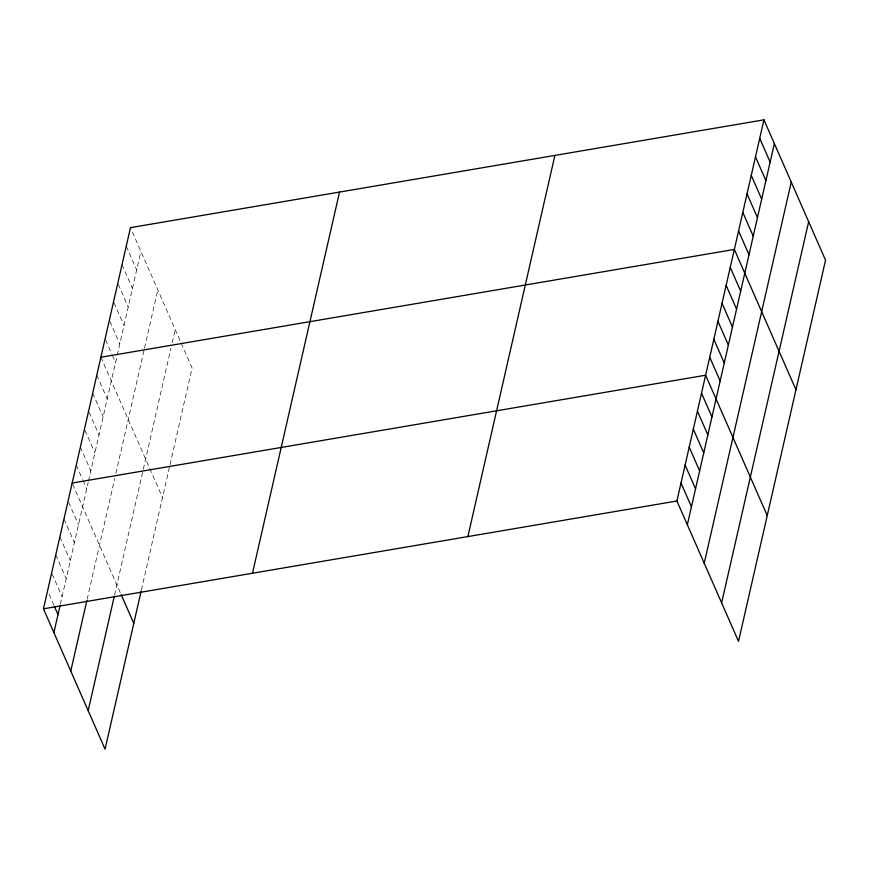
<?xml version="1.0" encoding="UTF-8"?>
<svg xmlns="http://www.w3.org/2000/svg" width="869" height="869" viewBox="0 0 869 869"><rect width="100%" height="100%" fill="white"/><g stroke="black" fill="none" stroke-linecap="round" stroke-linejoin="round"><path stroke-width="0.65" stroke-dasharray="4.34 3.26" d="M60.33 604.335L88.171 482.404M88.464 481.122L140.908 251.402M87.182 599.175L114.73 478.526M115.903 473.388L144.211 349.392M144.515 348.067L157.8 289.877M114.545 595.178L170.976 348.034M172.181 342.744L175.201 329.525M141.397 590.008L169.748 465.86M170.052 464.535L192.092 368L130.48 227.645M126.255 246.155L136.683 269.922M122.029 264.676L132.457 288.432M118.325 284.369L128.232 306.942M114.1 302.89L124.006 325.462M109.863 321.4L119.781 343.972M105.638 339.92L111.895 354.172M112.416 355.356L115.544 362.492M100.891 357.246L162.503 497.589M96.785 375.212L107.224 398.969M92.69 393.179L103.118 416.946M89.105 412.341L99.012 434.913M84.999 430.307L94.906 452.879M80.372 447.09L90.81 470.846M76.276 465.056L82.533 479.319M83.055 480.503L86.704 488.823M72.692 484.218L120.585 593.321M68.586 502.184L78.503 524.757M63.969 518.967L74.397 542.734M59.863 536.933L70.291 560.701M55.757 554.911L66.185 578.667M52.173 574.061L62.09 596.634M49.12 594.407L53.813 605.106"/><path stroke-width="1.3" d="M141.104 591.289L105.062 749.165L43.45 608.821L130.48 227.645L763.938 119.835L825.55 260.179L738.52 641.355L676.908 501L763.938 119.835M53.878 632.578L60.037 605.628M70.769 671.053L86.889 600.457M88.171 710.69L114.252 596.46M252.488 573.236L339.529 192.071M467.87 536.586L554.9 155.41M687.336 524.767L774.366 143.591M704.227 563.242L791.257 182.066M721.628 602.88L808.659 221.704M100.891 357.246L734.348 249.436L795.961 389.779M72.17 483.034L705.628 375.223L767.24 515.567M43.45 608.821L676.908 501M759.712 138.345L770.14 162.112M755.487 156.865L765.915 180.622M751.261 175.375L761.689 199.131M747.036 193.885L757.464 217.652M742.799 212.405L753.238 236.162M738.574 230.915L749.002 254.682M730.242 267.402L740.681 291.158M726.147 285.369L736.575 309.136M722.041 303.335L732.469 327.102M717.935 321.313L728.363 345.069M713.829 339.279L724.268 363.036M709.734 357.246L720.162 381.013M701.522 393.19L711.95 416.946M697.427 411.156L707.855 434.913M693.321 429.123L703.749 452.89M689.215 447.101L699.643 470.857M685.109 465.067L695.548 488.823M681.014 483.034L691.442 506.801M121.117 594.526L133.783 623.377M54.334 606.29L57.984 614.611"/></g></svg>
